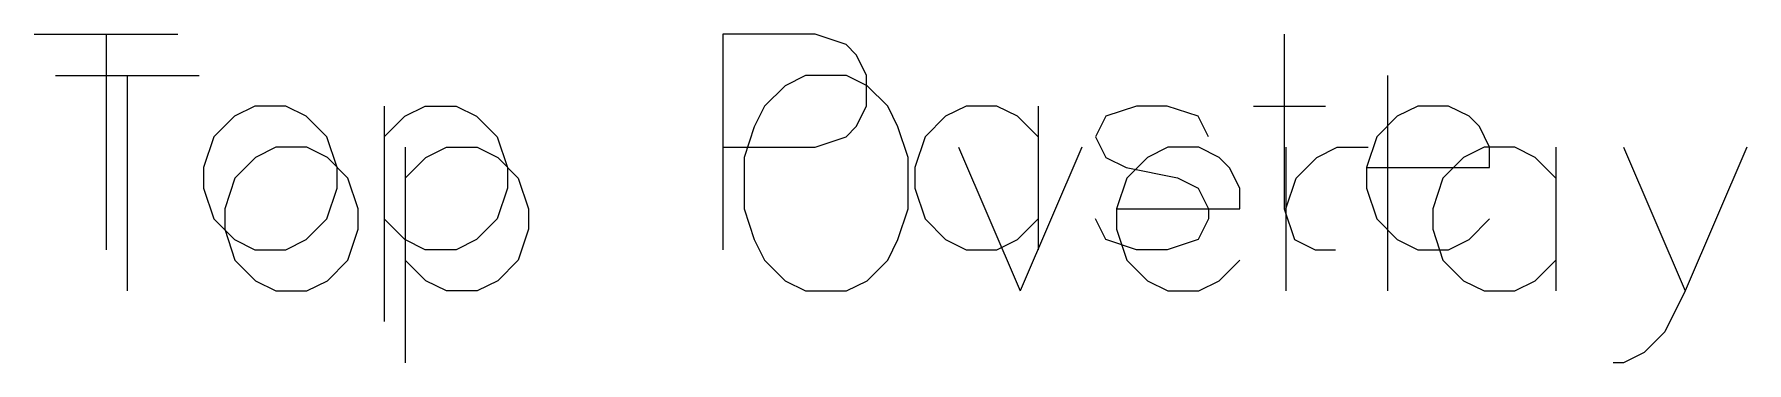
# Model space of a CAD drawing. Extents: x 388 to 458, y 85 to 260.
# Drawn here: x 388.07 to 415.87, y 84.83 to 90.16 of the extents above.
import ezdxf

# ---------------------------------------------------------------- set-up
doc = ezdxf.new("R2010")
doc.units = 0
doc.layers.add('TOPOVERLAY', color=2, linetype='CONTINUOUS')
doc.layers.add('TOPPASTE', color=8, linetype='CONTINUOUS')

msp = doc.modelspace()

# ---------------------------------------------------------------- linework, layer by layer
at = {"layer": 'TOPOVERLAY'}
for p, q in [((388.408, 89.492), (390.741, 89.492)), ((389.574, 89.492), (389.574, 85.993)), ((400.255, 89.325), (399.922, 88.992)), ((400.589, 89.492), (400.255, 89.325)), ((401.255, 89.492), (400.589, 89.492)), ((401.588, 89.325), (401.255, 89.492)), ((401.922, 88.992), (401.588, 89.325)), ((410.037, 89.492), (410.037, 85.993)), ((399.922, 88.992), (399.755, 88.659)), ((402.088, 88.659), (401.922, 88.992)), ((399.755, 88.659), (399.589, 88.159)), ((402.255, 88.159), (402.088, 88.659)), ((391.657, 88.159), (391.324, 87.826)), ((391.99, 88.326), (391.657, 88.159)), ((392.49, 88.326), (391.99, 88.326)), ((392.824, 88.159), (392.49, 88.326)), ((393.157, 87.826), (392.824, 88.159)), ((394.09, 88.326), (394.09, 84.826)), ((394.09, 87.826), (394.423, 88.159)), ((394.423, 88.159), (394.756, 88.326)), ((394.756, 88.326), (395.256, 88.326)), ((395.256, 88.326), (395.59, 88.159)), ((395.59, 88.159), (395.923, 87.826)), ((399.589, 88.159), (399.589, 87.326)), ((402.255, 87.326), (402.255, 88.159)), ((403.071, 88.326), (404.071, 85.993)), ((405.071, 88.326), (404.071, 85.993)), ((406.137, 88.159), (405.804, 87.826)), ((406.471, 88.326), (406.137, 88.159)), ((406.971, 88.326), (406.471, 88.326)), ((407.304, 88.159), (406.971, 88.326)), ((407.47, 87.992), (407.304, 88.159)), ((408.387, 88.326), (408.387, 85.993)), ((408.554, 87.826), (408.887, 88.159)), ((408.887, 88.159), (409.22, 88.326)), ((409.22, 88.326), (409.72, 88.326)), ((411.27, 88.159), (410.936, 87.826)), ((411.603, 88.326), (411.27, 88.159)), ((412.103, 88.326), (411.603, 88.326)), ((412.436, 88.159), (412.103, 88.326)), ((412.769, 87.826), (412.436, 88.159)), ((412.769, 88.326), (412.769, 85.993)), ((413.869, 88.326), (414.869, 85.993)), ((415.869, 88.326), (414.869, 85.993)), ((407.637, 87.659), (407.47, 87.992)), ((391.324, 87.826), (391.157, 87.326)), ((393.323, 87.326), (393.157, 87.826)), ((395.923, 87.826), (396.09, 87.326)), ((405.804, 87.826), (405.637, 87.326)), ((407.637, 87.326), (407.637, 87.659)), ((408.387, 87.326), (408.554, 87.826)), ((410.936, 87.826), (410.77, 87.326)), ((391.157, 87.326), (391.157, 86.993)), ((393.323, 86.993), (393.323, 87.326)), ((396.09, 87.326), (396.09, 86.993)), ((399.589, 87.326), (399.755, 86.826)), ((402.088, 86.826), (402.255, 87.326)), ((405.637, 87.326), (407.637, 87.326)), ((405.637, 87.326), (405.637, 86.993)), ((410.77, 87.326), (410.77, 86.993)), ((391.157, 86.993), (391.324, 86.493)), ((393.157, 86.493), (393.323, 86.993)), ((396.09, 86.993), (395.923, 86.493)), ((399.755, 86.826), (399.922, 86.493)), ((401.922, 86.493), (402.088, 86.826)), ((405.637, 86.993), (405.804, 86.493)), ((410.77, 86.993), (410.936, 86.493)), ((391.324, 86.493), (391.657, 86.159)), ((392.824, 86.159), (393.157, 86.493)), ((394.423, 86.159), (394.09, 86.493)), ((395.923, 86.493), (395.59, 86.159)), ((399.922, 86.493), (400.255, 86.159)), ((401.588, 86.159), (401.922, 86.493)), ((405.804, 86.493), (406.137, 86.159)), ((407.304, 86.159), (407.637, 86.493)), ((410.936, 86.493), (411.27, 86.159)), ((412.436, 86.159), (412.769, 86.493)), ((391.657, 86.159), (391.99, 85.993)), ((391.99, 85.993), (392.49, 85.993)), ((392.49, 85.993), (392.824, 86.159)), ((394.756, 85.993), (394.423, 86.159)), ((395.256, 85.993), (394.756, 85.993)), ((395.59, 86.159), (395.256, 85.993)), ((400.255, 86.159), (400.589, 85.993)), ((400.589, 85.993), (401.255, 85.993)), ((401.255, 85.993), (401.588, 86.159)), ((406.137, 86.159), (406.471, 85.993)), ((406.471, 85.993), (406.971, 85.993)), ((406.971, 85.993), (407.304, 86.159)), ((411.27, 86.159), (411.603, 85.993)), ((411.603, 85.993), (412.103, 85.993)), ((412.103, 85.993), (412.436, 86.159)), ((414.869, 85.993), (414.536, 85.326)), ((414.536, 85.326), (414.202, 84.993)), ((413.869, 84.826), (413.702, 84.826)), ((414.202, 84.993), (413.869, 84.826))]:
    msp.add_line(p, q, dxfattribs=at)
at = {"layer": 'TOPPASTE'}
for p, q in [((388.065, 90.161), (390.398, 90.161)), ((389.232, 90.161), (389.232, 86.662)), ((400.746, 90.161), (399.246, 90.161)), ((399.246, 90.161), (399.246, 86.662)), ((401.246, 89.994), (400.746, 90.161)), ((408.361, 90.161), (408.361, 87.328)), ((401.412, 89.828), (401.246, 89.994)), ((401.579, 89.494), (401.412, 89.828)), ((401.579, 88.994), (401.579, 89.494)), ((391.648, 88.994), (391.315, 88.828)), ((392.148, 88.994), (391.648, 88.994)), ((392.481, 88.828), (392.148, 88.994)), ((393.747, 88.994), (393.747, 85.495)), ((394.081, 88.828), (394.414, 88.994)), ((394.414, 88.994), (394.914, 88.994)), ((394.914, 88.994), (395.247, 88.828)), ((401.412, 88.661), (401.579, 88.994)), ((403.195, 88.994), (402.862, 88.828)), ((403.695, 88.994), (403.195, 88.994)), ((404.029, 88.828), (403.695, 88.994)), ((404.362, 88.994), (404.362, 86.662)), ((405.962, 88.994), (405.462, 88.828)), ((406.461, 88.994), (405.962, 88.994)), ((406.961, 88.828), (406.461, 88.994)), ((407.861, 88.994), (409.028, 88.994)), ((410.527, 88.994), (410.194, 88.828)), ((411.027, 88.994), (410.527, 88.994)), ((411.36, 88.828), (411.027, 88.994)), ((391.315, 88.828), (390.981, 88.494)), ((392.814, 88.494), (392.481, 88.828)), ((393.747, 88.494), (394.081, 88.828)), ((395.247, 88.828), (395.58, 88.494)), ((402.862, 88.828), (402.529, 88.494)), ((404.362, 88.494), (404.029, 88.828)), ((405.462, 88.828), (405.295, 88.494)), ((407.128, 88.494), (406.961, 88.828)), ((410.194, 88.828), (409.861, 88.494)), ((411.527, 88.661), (411.36, 88.828)), ((390.981, 88.494), (390.815, 87.995)), ((392.981, 87.995), (392.814, 88.494)), ((395.58, 88.494), (395.747, 87.995)), ((400.746, 88.328), (401.246, 88.494)), ((401.246, 88.494), (401.412, 88.661)), ((402.529, 88.494), (402.362, 87.995)), ((405.295, 88.494), (405.462, 88.161)), ((409.861, 88.494), (409.694, 87.995)), ((411.694, 88.328), (411.527, 88.661)), ((399.246, 88.328), (400.746, 88.328)), ((405.462, 88.161), (405.795, 87.995)), ((411.694, 87.995), (411.694, 88.328)), ((390.815, 87.995), (390.815, 87.661)), ((392.981, 87.661), (392.981, 87.995)), ((395.747, 87.995), (395.747, 87.661)), ((402.362, 87.995), (402.362, 87.661)), ((405.795, 87.995), (406.628, 87.828)), ((409.694, 87.995), (411.694, 87.995)), ((409.694, 87.995), (409.694, 87.661)), ((390.815, 87.661), (390.981, 87.161)), ((392.814, 87.161), (392.981, 87.661)), ((395.747, 87.661), (395.58, 87.161)), ((402.362, 87.661), (402.529, 87.161)), ((406.628, 87.828), (406.961, 87.661)), ((406.961, 87.661), (407.128, 87.328)), ((409.694, 87.661), (409.861, 87.161)), ((407.128, 87.328), (407.128, 87.161)), ((408.361, 87.328), (408.528, 86.828)), ((390.981, 87.161), (391.315, 86.828)), ((392.481, 86.828), (392.814, 87.161)), ((394.081, 86.828), (393.747, 87.161)), ((395.58, 87.161), (395.247, 86.828)), ((402.529, 87.161), (402.862, 86.828)), ((404.029, 86.828), (404.362, 87.161)), ((405.462, 86.828), (405.295, 87.161)), ((407.128, 87.161), (406.961, 86.828)), ((409.861, 87.161), (410.194, 86.828)), ((411.36, 86.828), (411.694, 87.161)), ((391.315, 86.828), (391.648, 86.662)), ((392.148, 86.662), (392.481, 86.828)), ((394.414, 86.662), (394.081, 86.828)), ((395.247, 86.828), (394.914, 86.662)), ((402.862, 86.828), (403.195, 86.662)), ((403.695, 86.662), (404.029, 86.828)), ((405.962, 86.662), (405.462, 86.828)), ((406.961, 86.828), (406.461, 86.662)), ((408.528, 86.828), (408.861, 86.662)), ((410.194, 86.828), (410.527, 86.662)), ((411.027, 86.662), (411.36, 86.828)), ((391.648, 86.662), (392.148, 86.662)), ((394.914, 86.662), (394.414, 86.662)), ((403.195, 86.662), (403.695, 86.662)), ((406.461, 86.662), (405.962, 86.662)), ((408.861, 86.662), (409.194, 86.662)), ((410.527, 86.662), (411.027, 86.662))]:
    msp.add_line(p, q, dxfattribs=at)

doc.saveas('drawing.dxf')
